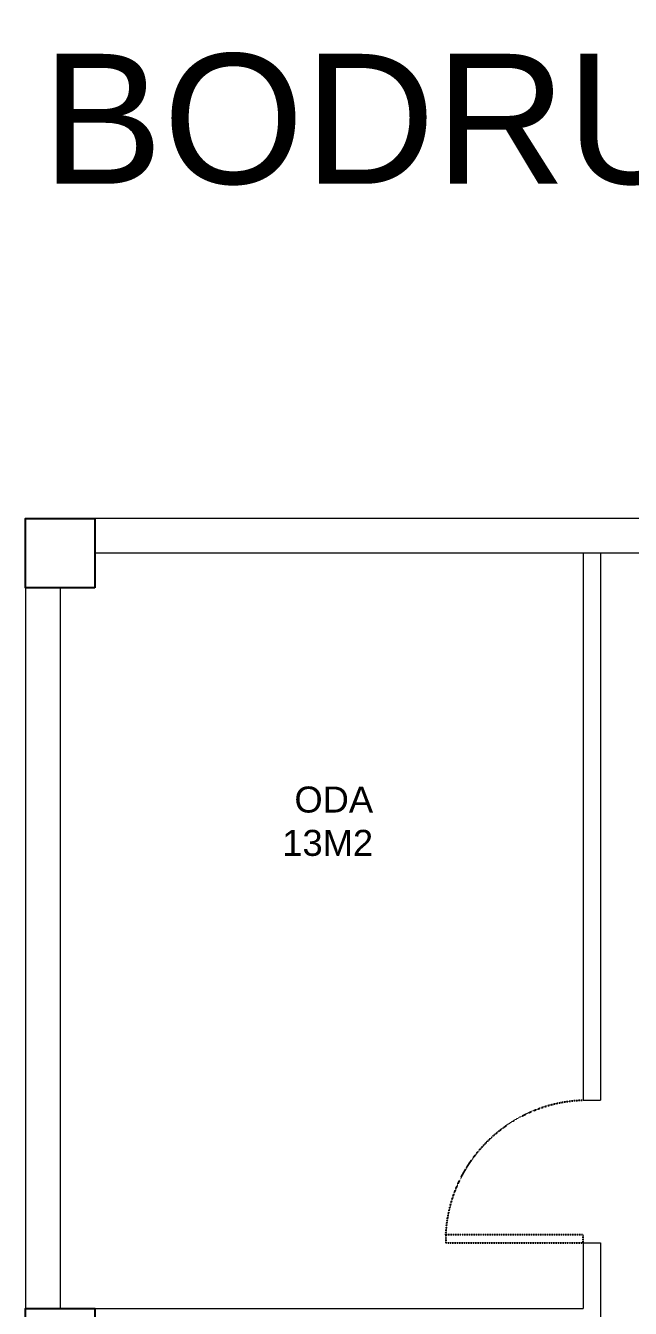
# Model space of a CAD drawing. Header units: millimetres. Extents: x 699029 to 727993, y 4486031 to 4516039.
# Drawn here: x 725363 to 725712, y 4490670 to 4491410 of the extents above; entities that cross this region are included whole.
import ezdxf

# ---------------------------------------------------------------- set-up
doc = ezdxf.new("R2010")
doc.units = ezdxf.units.MM
doc.linetypes.add('HIDDEN2', pattern=[0.1875, 0.125, -0.0625])
doc.layers.add('A-BA', color=1, linetype='Continuous')
doc.layers.add('DBM_w_sld', color=111, linetype='Continuous', lineweight=20)
doc.styles.get("Standard").update_dxf_attribs({"font": 'arial.ttf'})

# ---------------------------------------------------------------- blocks, each defined once
blk = doc.blocks.new('eeere')
at = {"color": 8, "linetype": 'HIDDEN2'}
blk.add_lwpolyline([(11494.09, 494), (11414.82, 494), (11414.82, 498.7), (11494.09, 498.7)], close=True, dxfattribs=at)
blk.add_arc((11412.37, 494.63), 81.83, 2.85431, 88.2863, dxfattribs=at)

msp = doc.modelspace()

# ---------------------------------------------------------------- linework, layer by layer
at = {"layer": 'A-BA', "ltscale": 10}
for points in [[(725402.95, 4491086), (725362.95, 4491086), (725362.95, 4491126), (725402.95, 4491126)], [(725402.95, 4490630.26), (725362.95, 4490630.26), (725362.95, 4490670.26), (725402.95, 4490670.26)]]:
    msp.add_lwpolyline(points, close=True, dxfattribs=at)
at = {"layer": 'DBM_w_sld'}
for points in [[(725362.94, 4491126), (725362.94, 4490076)], [(726081.54, 4490076), (726121.54, 4490076), (726121.54, 4491126), (725402.95, 4491126)], [(725824.69, 4491106), (725402.95, 4491106)], [(725684.69, 4491106), (725684.69, 4490790.43)], [(725694.69, 4491106), (725694.69, 4490790.43)], [(725382.95, 4491086), (725382.95, 4490670.26)], [(725684.69, 4490790.43), (725694.69, 4490790.43)], [(725684.69, 4490708.02), (725694.69, 4490708.02), (725694.7, 4490660.26)], [(725684.7, 4490708.02), (725684.7, 4490670.26)], [(725402.95, 4490670.26), (725684.7, 4490670.26)]]:
    msp.add_lwpolyline(points, dxfattribs=at)

# ---------------------------------------------------------------- block references
at = {"color": 5, "lineweight": 53, "xscale": -1}
msp.add_blockref('eeere', (737099.51, 4490214.01), dxfattribs=at)

# ---------------------------------------------------------------- texts
at = {"insert": (725372.25, 4491394.07, 0), "char_height": 75, "attachment_point": 1}
msp.add_mtext_dynamic_manual_height_columns('BODRUM KAT PLANI BRÜT 92 M2 ', width=3427.5221, gutter_width=468.75, heights=[-91.37], dxfattribs=at)
at = {"color": 5, "lineweight": 53, "insert": (725563.43, 4490971.32), "char_height": 15, "attachment_point": 3}
msp.add_mtext_dynamic_manual_height_columns('{\\C7;ODA \\P13M2}', width=2900.1629, gutter_width=75, heights=[-40.59], dxfattribs=at)

doc.saveas('drawing.dxf')
